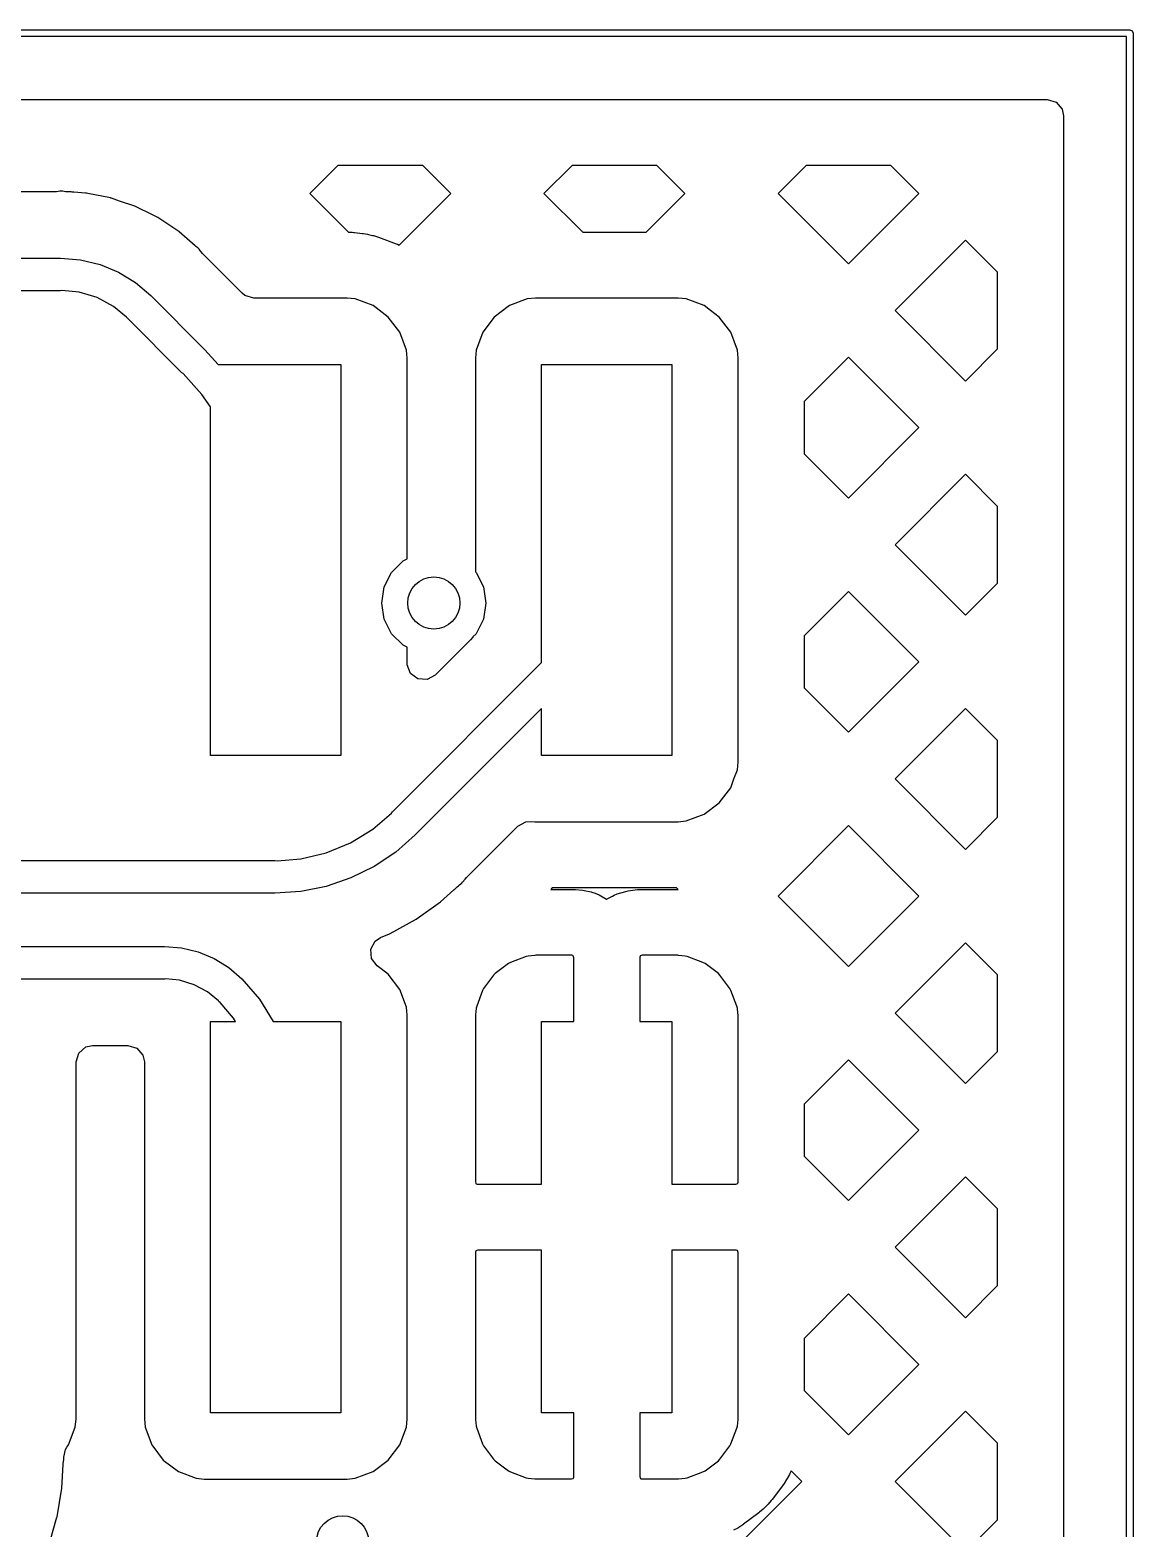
# Model space of a CAD drawing. Extents: x 54.1 to 108.3, y -71.1 to -40.8.
# Drawn here: x 99.85 to 108.31, y -52.33 to -40.84 of the extents above; entities that cross this region are included whole.
import ezdxf

# ---------------------------------------------------------------- set-up
doc = ezdxf.new("R2010")
doc.units = 0
doc.layers.add('BLACK', color=7, linetype='CONTINUOUS')

msp = doc.modelspace()

# ---------------------------------------------------------------- linework, layer by layer
at = {"layer": 'BLACK', "linetype": 'CONTINUOUS'}
for p, q in [((54.09, -40.845), (108.29, -40.845)), ((108.265, -40.895), (54.115, -40.895)), ((108.265, -71.045), (108.265, -40.895)), ((108.29, -40.845), (108.308, -40.8523)), ((108.308, -40.8523), (108.315, -40.87)), ((108.315, -40.87), (108.315, -71.07)), ((58.2509, -41.378), (107.656, -41.378)), ((107.656, -41.378), (107.724, -41.398)), ((107.724, -41.398), (107.771, -41.4517)), ((107.771, -41.4517), (107.782, -41.504)), ((107.782, -41.504), (107.782, -66.9284)), ((102.214, -41.884), (101.999, -42.0991)), ((102.865, -41.884), (102.214, -41.884)), ((103.08, -42.0991), (102.865, -41.884)), ((104.011, -41.884), (103.795, -42.0991)), ((104.661, -41.884), (104.011, -41.884)), ((104.876, -42.0991), (104.661, -41.884)), ((105.807, -41.884), (105.591, -42.0991)), ((106.457, -41.884), (105.807, -41.884)), ((106.672, -42.0991), (106.457, -41.884)), ((100.04, -42.0865), (96.2965, -42.0865)), ((100.056, -42.0856), (100.04, -42.0865)), ((100.08, -42.0826), (100.056, -42.0856)), ((100.082, -42.0823), (100.08, -42.0826)), ((100.086, -42.0818), (100.082, -42.0823)), ((100.082, -42.0823), (100.082, -42.0823)), ((100.091, -42.0819), (100.086, -42.0818)), ((100.093, -42.0819), (100.091, -42.0819)), ((100.091, -42.0819), (100.091, -42.0819)), ((100.1, -42.082), (100.093, -42.0819)), ((100.104, -42.0826), (100.1, -42.082)), ((100.123, -42.0852), (100.104, -42.0826)), ((100.104, -42.0826), (100.104, -42.0826)), ((100.14, -42.0865), (100.123, -42.0852)), ((100.166, -42.0865), (100.14, -42.0865)), ((100.174, -42.0885), (100.166, -42.0865)), ((100.18, -42.0892), (100.174, -42.0885)), ((100.188, -42.0899), (100.18, -42.0892)), ((100.277, -42.0958), (100.188, -42.0899)), ((100.281, -42.0961), (100.277, -42.0958)), ((100.277, -42.0958), (100.277, -42.0958)), ((100.285, -42.0969), (100.281, -42.0961)), ((100.296, -42.0991), (100.285, -42.0969)), ((100.285, -42.0969), (100.285, -42.0969)), ((100.468, -42.1333), (100.296, -42.0991)), ((100.472, -42.1341), (100.468, -42.1333)), ((100.468, -42.1333), (100.468, -42.1333)), ((100.476, -42.1354), (100.472, -42.1341)), ((100.539, -42.1568), (100.476, -42.1354)), ((100.476, -42.1354), (100.476, -42.1354)), ((100.657, -42.1967), (100.539, -42.1568)), ((101.999, -42.0991), (102.296, -42.3957)), ((102.684, -42.4954), (103.08, -42.0991)), ((103.08, -42.0991), (103.08, -42.0991)), ((103.795, -42.0991), (104.092, -42.3955)), ((104.579, -42.3955), (104.876, -42.0991)), ((105.591, -42.0991), (106.132, -42.6393)), ((106.132, -42.6393), (106.672, -42.0991)), ((100.66, -42.1986), (100.657, -42.1967)), ((100.796, -42.2654), (100.66, -42.1986)), ((100.66, -42.1986), (100.66, -42.1986)), ((100.832, -42.283), (100.796, -42.2654)), ((100.994, -42.3913), (100.832, -42.283)), ((100.997, -42.394), (100.994, -42.3913)), ((101.118, -42.5001), (100.997, -42.394)), ((102.296, -42.3957), (102.302, -42.3959)), ((102.302, -42.3959), (102.306, -42.3961)), ((104.092, -42.3955), (104.579, -42.3955)), ((101.123, -42.5045), (101.118, -42.5001)), ((101.138, -42.5162), (101.123, -42.5045)), ((102.306, -42.3961), (102.319, -42.3968)), ((102.319, -42.3968), (102.323, -42.397)), ((102.323, -42.397), (102.336, -42.3981)), ((102.336, -42.3981), (102.34, -42.3985)), ((102.34, -42.3985), (102.402, -42.4052)), ((102.402, -42.4052), (102.41, -42.4063)), ((102.41, -42.4063), (102.441, -42.4117)), ((102.441, -42.4117), (102.449, -42.4133)), ((102.449, -42.4133), (102.479, -42.4206)), ((102.479, -42.4206), (102.487, -42.4226)), ((102.487, -42.4226), (102.517, -42.4319)), ((102.517, -42.4319), (102.525, -42.4345)), ((102.525, -42.4345), (102.661, -42.4856)), ((102.661, -42.4856), (102.67, -42.489)), ((102.67, -42.489), (102.684, -42.4954)), ((107.03, -42.4568), (106.49, -42.9971)), ((107.276, -42.7031), (107.03, -42.4568)), ((96.2425, -42.595), (100.086, -42.595)), ((100.086, -42.595), (100.24, -42.607)), ((100.24, -42.607), (100.389, -42.6429)), ((101.141, -42.5188), (101.138, -42.5162)), ((101.138, -42.5162), (101.138, -42.5162)), ((101.144, -42.5217), (101.141, -42.5188)), ((101.146, -42.5235), (101.144, -42.5217)), ((101.144, -42.5217), (101.144, -42.5217)), ((101.151, -42.5283), (101.146, -42.5235)), ((101.153, -42.5316), (101.151, -42.5283)), ((101.164, -42.5468), (101.153, -42.5316)), ((101.153, -42.5316), (101.153, -42.5316)), ((101.176, -42.5602), (101.164, -42.5468)), ((101.342, -42.7265), (101.176, -42.5602)), ((100.389, -42.6429), (100.531, -42.7017)), ((100.531, -42.7017), (100.662, -42.7819)), ((101.48, -42.8646), (101.342, -42.7265)), ((107.276, -43.2911), (107.276, -42.7031)), ((100.086, -42.845), (96.2425, -42.845)), ((100.096, -42.8424), (100.086, -42.845)), ((100.229, -42.8555), (100.096, -42.8424)), ((100.367, -42.8972), (100.229, -42.8555)), ((100.662, -42.7819), (100.778, -42.8816)), ((100.493, -42.9649), (100.367, -42.8972)), ((100.593, -43.0467), (100.493, -42.9649)), ((100.778, -42.8816), (101.194, -43.2972)), ((101.501, -42.8815), (101.48, -42.8646)), ((101.57, -42.9015), (101.501, -42.8815)), ((102.285, -42.9015), (101.57, -42.9015)), ((102.347, -42.9083), (102.285, -42.9015)), ((102.484, -42.9594), (102.347, -42.9083)), ((102.6, -43.0467), (102.484, -42.9594)), ((103.53, -42.9594), (103.414, -43.0467)), ((103.667, -42.9083), (103.53, -42.9594)), ((103.729, -42.9015), (103.667, -42.9083)), ((104.825, -42.9015), (103.729, -42.9015)), ((104.887, -42.9083), (104.825, -42.9015)), ((105.024, -42.9594), (104.887, -42.9083)), ((105.074, -42.9971), (105.024, -42.9594)), ((100.602, -43.0584), (100.593, -43.0467)), ((101.017, -43.4739), (100.602, -43.0584)), ((102.688, -43.1633), (102.6, -43.0467)), ((103.414, -43.0467), (103.326, -43.1633)), ((105.14, -43.0467), (105.074, -42.9971)), ((105.228, -43.1633), (105.14, -43.0467)), ((106.49, -42.9971), (107.03, -43.5373)), ((102.739, -43.2997), (102.688, -43.1633)), ((103.326, -43.1633), (103.275, -43.2997)), ((105.279, -43.2997), (105.228, -43.1633)), ((101.194, -43.2972), (101.194, -43.2972)), ((101.194, -43.2972), (101.295, -43.41)), ((102.746, -43.3619), (102.739, -43.2997)), ((103.275, -43.2997), (103.269, -43.3619)), ((105.286, -43.3619), (105.279, -43.2997)), ((107.03, -43.5373), (107.276, -43.2911)), ((101.295, -43.41), (102.237, -43.41)), ((102.237, -43.41), (102.237, -46.41)), ((102.746, -44.9008), (102.746, -43.3619)), ((103.269, -43.3619), (103.269, -44.9998)), ((103.777, -45.6962), (103.777, -43.41)), ((103.777, -43.41), (104.777, -43.41)), ((104.777, -43.41), (104.777, -46.41)), ((105.286, -46.4581), (105.286, -43.3619)), ((106.132, -43.3549), (105.792, -43.6951)), ((106.672, -43.8951), (106.132, -43.3549)), ((101.026, -43.4791), (101.017, -43.4739)), ((101.171, -43.6418), (101.026, -43.4791)), ((101.237, -43.7342), (101.171, -43.6418)), ((101.237, -46.41), (101.237, -43.7342)), ((105.792, -43.6951), (105.792, -44.0951)), ((106.132, -44.4353), (106.672, -43.8951)), ((105.792, -44.0951), (106.132, -44.4353)), ((107.03, -44.2529), (106.49, -44.7931)), ((107.276, -44.4991), (107.03, -44.2529)), ((107.276, -45.0871), (107.276, -44.4991)), ((106.49, -44.7931), (107.03, -45.3334)), ((102.626, -45.0049), (102.715, -44.9164)), ((102.715, -44.9164), (102.746, -44.9008)), ((102.57, -45.1164), (102.626, -45.0049)), ((103.269, -44.9998), (103.274, -45.0049)), ((103.274, -45.0049), (103.33, -45.1164)), ((102.55, -45.24), (102.57, -45.1164)), ((103.33, -45.1164), (103.35, -45.24)), ((106.132, -45.1509), (105.792, -45.4912)), ((106.672, -45.6912), (106.132, -45.1509)), ((107.03, -45.3334), (107.276, -45.0871)), ((102.57, -45.3636), (102.55, -45.24)), ((103.35, -45.24), (103.33, -45.3636)), ((102.626, -45.4751), (102.57, -45.3636)), ((103.33, -45.3636), (103.274, -45.4751)), ((102.715, -45.5636), (102.626, -45.4751)), ((103.274, -45.4751), (103.249, -45.4997)), ((105.792, -45.4912), (105.792, -45.8912)), ((102.746, -45.5792), (102.715, -45.5636)), ((102.746, -45.7044), (102.746, -45.5792)), ((103.232, -45.5225), (102.961, -45.7935)), ((103.248, -45.5015), (103.232, -45.5225)), ((103.249, -45.4997), (103.248, -45.5015)), ((102.632, -46.8416), (103.777, -45.6962)), ((102.746, -45.7134), (102.746, -45.7044)), ((102.771, -45.7799), (102.746, -45.7134)), ((106.132, -46.2314), (106.672, -45.6912)), ((102.827, -45.8225), (102.771, -45.7799)), ((102.898, -45.8275), (102.827, -45.8225)), ((102.961, -45.7935), (102.898, -45.8275)), ((105.792, -45.8912), (106.132, -46.2314)), ((103.777, -46.0498), (102.808, -47.0184)), ((103.777, -46.41), (103.777, -46.0498)), ((107.03, -46.049), (106.49, -46.5892)), ((107.276, -46.2952), (107.03, -46.049)), ((107.276, -46.8832), (107.276, -46.2952)), ((102.237, -46.41), (101.237, -46.41)), ((104.777, -46.41), (103.777, -46.41)), ((105.253, -46.5892), (105.279, -46.5203)), ((105.279, -46.5203), (105.286, -46.4581)), ((105.228, -46.6567), (105.253, -46.5892)), ((106.49, -46.5892), (107.03, -47.1294)), ((105.14, -46.7733), (105.228, -46.6567)), ((102.482, -46.9747), (102.626, -46.8518)), ((102.626, -46.8518), (102.632, -46.8416)), ((104.887, -46.9117), (105.024, -46.8606)), ((105.024, -46.8606), (105.14, -46.7733)), ((102.311, -47.0796), (102.482, -46.9747)), ((103.201, -47.3454), (103.595, -46.9512)), ((103.595, -46.9512), (103.657, -46.9172)), ((103.657, -46.9172), (103.697, -46.9151)), ((103.697, -46.9151), (103.725, -46.9181)), ((103.725, -46.9181), (103.725, -46.9181)), ((103.725, -46.9181), (103.729, -46.9185)), ((103.729, -46.9185), (104.825, -46.9185)), ((104.825, -46.9185), (104.887, -46.9117)), ((106.132, -46.947), (105.591, -47.4872)), ((106.672, -47.4872), (106.132, -46.947)), ((107.03, -47.1294), (107.276, -46.8832)), ((102.125, -47.1564), (102.311, -47.0796)), ((102.808, -47.0184), (102.658, -47.1499)), ((98.0104, -47.215), (101.73, -47.215)), ((101.73, -47.215), (101.748, -47.2176)), ((101.748, -47.2176), (101.93, -47.2032)), ((101.93, -47.2032), (102.125, -47.1564)), ((102.658, -47.1499), (102.493, -47.2607)), ((102.493, -47.2607), (102.314, -47.3489)), ((102.125, -47.413), (101.929, -47.452)), ((102.314, -47.3489), (102.125, -47.413)), ((103, -47.5324), (103.104, -47.4393)), ((103.104, -47.4393), (103.106, -47.4377)), ((103.106, -47.4377), (103.109, -47.436)), ((103.109, -47.436), (103.111, -47.4345)), ((103.111, -47.4345), (103.125, -47.4208)), ((103.125, -47.4208), (103.13, -47.4159)), ((103.13, -47.4159), (103.138, -47.4087)), ((103.138, -47.4087), (103.147, -47.4019)), ((103.147, -47.4019), (103.158, -47.3931)), ((103.158, -47.3931), (103.162, -47.3906)), ((103.158, -47.3931), (103.158, -47.3931)), ((103.162, -47.3906), (103.171, -47.3812)), ((103.171, -47.3812), (103.19, -47.3567)), ((103.19, -47.3567), (103.201, -47.3454)), ((103.858, -47.4245), (103.847, -47.436)), ((103.847, -47.436), (104.023, -47.436)), ((104.813, -47.4245), (103.858, -47.4245)), ((104.023, -47.436), (104.036, -47.4367)), ((104.036, -47.4367), (104.09, -47.4425)), ((104.09, -47.4425), (104.104, -47.4447)), ((104.104, -47.4447), (104.156, -47.4561)), ((104.356, -47.4714), (104.424, -47.4514)), ((104.424, -47.4514), (104.442, -47.4476)), ((104.442, -47.4476), (104.513, -47.4373)), ((104.513, -47.4373), (104.531, -47.436)), ((104.531, -47.436), (104.825, -47.436)), ((104.825, -47.436), (104.813, -47.4245)), ((101.73, -47.465), (98.0104, -47.465)), ((101.929, -47.452), (101.73, -47.465)), ((101.73, -47.465), (101.73, -47.465)), ((102.814, -47.6646), (103, -47.5324)), ((104.156, -47.4561), (104.163, -47.4577)), ((104.163, -47.4577), (104.189, -47.4649)), ((104.189, -47.4649), (104.218, -47.4769)), ((104.218, -47.4769), (104.276, -47.5102)), ((104.276, -47.5102), (104.32, -47.4872)), ((104.32, -47.4872), (104.333, -47.4806)), ((104.333, -47.4806), (104.356, -47.4714)), ((105.591, -47.4872), (106.132, -48.0274)), ((106.132, -48.0274), (106.672, -47.4872)), ((102.614, -47.775), (102.814, -47.6646)), ((102.541, -47.805), (102.611, -47.7764)), ((102.611, -47.7764), (102.614, -47.775)), ((102.611, -47.7764), (102.611, -47.7764)), ((98.7453, -47.875), (100.883, -47.875)), ((100.883, -47.875), (101.015, -47.8854)), ((101.015, -47.8854), (101.143, -47.9162)), ((102.467, -47.8945), (102.501, -47.8322)), ((102.472, -47.9653), (102.467, -47.8945)), ((102.501, -47.8322), (102.541, -47.805)), ((107.03, -47.845), (106.49, -48.3852)), ((107.276, -48.0912), (107.03, -47.845)), ((101.143, -47.9162), (101.265, -47.9668)), ((101.265, -47.9668), (101.378, -48.0358)), ((102.514, -48.0222), (102.472, -47.9653)), ((102.6, -48.0867), (102.514, -48.0222)), ((103.523, -48.0052), (103.421, -48.0817)), ((103.539, -47.9967), (103.523, -48.0052)), ((103.659, -47.9515), (103.539, -47.9967)), ((103.675, -47.9479), (103.659, -47.9515)), ((103.726, -47.9424), (103.675, -47.9479)), ((103.732, -47.942), (103.726, -47.9424)), ((104.009, -47.942), (103.732, -47.942)), ((104.017, -47.9437), (104.009, -47.942)), ((104.019, -47.9449), (104.017, -47.9437)), ((104.023, -47.9601), (104.019, -47.9449)), ((104.023, -48.45), (104.023, -47.9601)), ((104.533, -47.9479), (104.531, -47.9555)), ((104.531, -47.9555), (104.531, -48.45)), ((104.534, -47.9465), (104.533, -47.9479)), ((104.549, -47.942), (104.534, -47.9465)), ((104.822, -47.942), (104.549, -47.942)), ((104.828, -47.9424), (104.822, -47.942)), ((104.879, -47.9479), (104.828, -47.9424)), ((104.895, -47.9515), (104.879, -47.9479)), ((105.015, -47.9967), (104.895, -47.9515)), ((105.031, -48.0052), (105.015, -47.9967)), ((105.133, -48.0817), (105.031, -48.0052)), ((100.883, -48.125), (98.7453, -48.125)), ((100.891, -48.1229), (100.883, -48.125)), ((100.999, -48.1336), (100.891, -48.1229)), ((101.111, -48.1674), (100.999, -48.1336)), ((101.378, -48.0358), (101.478, -48.1216)), ((101.478, -48.1216), (101.612, -48.2779)), ((102.688, -48.2033), (102.6, -48.0867)), ((103.409, -48.0943), (103.332, -48.1963)), ((103.421, -48.0817), (103.409, -48.0943)), ((105.145, -48.0943), (105.133, -48.0817)), ((105.222, -48.1963), (105.145, -48.0943)), ((107.276, -48.6792), (107.276, -48.0912)), ((101.213, -48.2224), (101.111, -48.1674)), ((101.298, -48.2914), (101.213, -48.2224)), ((102.739, -48.3397), (102.688, -48.2033)), ((103.324, -48.2119), (103.279, -48.3324)), ((103.332, -48.1963), (103.324, -48.2119)), ((105.23, -48.2119), (105.222, -48.1963)), ((105.275, -48.3324), (105.23, -48.2119)), ((101.301, -48.2969), (101.298, -48.2914)), ((101.302, -48.2984), (101.301, -48.2969)), ((101.31, -48.3033), (101.302, -48.2984)), ((101.412, -48.4229), (101.31, -48.3033)), ((101.612, -48.2779), (101.717, -48.45)), ((102.746, -48.4019), (102.739, -48.3397)), ((103.275, -48.3476), (103.269, -48.3985)), ((103.279, -48.3324), (103.275, -48.3476)), ((105.279, -48.3476), (105.275, -48.3324)), ((105.283, -48.3852), (105.279, -48.3476)), ((101.237, -51.45), (101.237, -48.45)), ((101.237, -48.45), (101.429, -48.45)), ((101.429, -48.45), (101.412, -48.4229)), ((101.717, -48.45), (102.237, -48.45)), ((102.237, -48.45), (102.237, -51.45)), ((102.746, -51.4981), (102.746, -48.4019)), ((103.269, -48.3985), (103.269, -48.4053)), ((103.269, -48.4053), (103.269, -49.6779)), ((103.777, -49.696), (103.777, -48.45)), ((103.777, -48.45), (104.023, -48.45)), ((104.531, -48.45), (104.777, -48.45)), ((104.777, -48.45), (104.777, -49.696)), ((105.285, -48.3985), (105.283, -48.3852)), ((105.285, -48.4053), (105.285, -48.3985)), ((105.285, -49.6825), (105.285, -48.4053)), ((106.49, -48.3852), (107.03, -48.9255)), ((100.206, -48.7595), (100.226, -48.6914)), ((100.226, -48.6914), (100.279, -48.6449)), ((100.279, -48.6449), (100.332, -48.6335)), ((100.332, -48.6335), (100.603, -48.6335)), ((100.603, -48.6335), (100.671, -48.6535)), ((100.671, -48.6535), (100.717, -48.7072)), ((100.717, -48.7072), (100.729, -48.7595)), ((107.03, -48.9255), (107.276, -48.6792)), ((100.206, -51.4981), (100.206, -48.7595)), ((100.729, -48.7595), (100.729, -51.4981)), ((106.132, -48.743), (105.791, -49.0838)), ((106.672, -49.2833), (106.132, -48.743)), ((105.791, -49.0838), (105.791, -49.4828)), ((106.132, -49.8235), (106.672, -49.2833)), ((105.791, -49.4828), (106.132, -49.8235)), ((103.269, -49.6779), (103.273, -49.6931)), ((103.273, -49.6931), (103.275, -49.6943)), ((103.275, -49.6943), (103.283, -49.696)), ((103.283, -49.696), (103.777, -49.696)), ((104.777, -49.696), (105.267, -49.696)), ((105.267, -49.696), (105.282, -49.6915)), ((105.282, -49.6915), (105.283, -49.6901)), ((105.283, -49.6901), (105.285, -49.6825)), ((107.03, -49.6411), (106.49, -50.1813)), ((107.276, -49.8873), (107.03, -49.6411)), ((107.276, -50.4753), (107.276, -49.8873)), ((103.272, -50.2085), (103.271, -50.2099)), ((103.287, -50.204), (103.272, -50.2085)), ((103.777, -50.204), (103.287, -50.204)), ((103.777, -51.45), (103.777, -50.204)), ((105.271, -50.204), (104.777, -50.204)), ((104.777, -50.204), (104.777, -51.45)), ((105.279, -50.2057), (105.271, -50.204)), ((105.281, -50.2069), (105.279, -50.2057)), ((105.285, -50.2221), (105.281, -50.2069)), ((106.49, -50.1813), (107.03, -50.7215)), ((103.271, -50.2099), (103.269, -50.2175)), ((103.269, -50.2175), (103.269, -51.4947)), ((105.285, -51.4947), (105.285, -50.2221)), ((106.132, -50.5391), (105.791, -50.8798)), ((106.672, -51.0793), (106.132, -50.5391)), ((107.03, -50.7215), (107.276, -50.4753)), ((105.791, -50.8798), (105.791, -51.2788)), ((106.132, -51.6195), (106.672, -51.0793)), ((105.791, -51.2788), (106.132, -51.6195)), ((102.237, -51.45), (101.237, -51.45)), ((104.023, -51.45), (103.777, -51.45)), ((104.023, -51.9445), (104.023, -51.45)), ((104.777, -51.45), (104.531, -51.45)), ((104.531, -51.45), (104.531, -51.9399)), ((107.03, -51.4371), (106.49, -51.9773)), ((107.276, -51.6834), (107.03, -51.4371)), ((100.148, -51.6967), (100.199, -51.5603)), ((100.199, -51.5603), (100.206, -51.4981)), ((100.729, -51.4981), (100.735, -51.5603)), ((100.735, -51.5603), (100.786, -51.6967)), ((102.688, -51.6967), (102.739, -51.5603)), ((102.739, -51.5603), (102.746, -51.4981)), ((103.269, -51.4947), (103.269, -51.5015)), ((103.269, -51.5015), (103.275, -51.5524)), ((103.275, -51.5524), (103.279, -51.5676)), ((103.279, -51.5676), (103.324, -51.6881)), ((105.23, -51.6881), (105.275, -51.5676)), ((105.275, -51.5676), (105.279, -51.5523)), ((105.279, -51.5523), (105.285, -51.5015)), ((105.285, -51.5015), (105.285, -51.4947)), ((100.142, -51.7039), (100.148, -51.6967)), ((100.786, -51.6967), (100.874, -51.8133)), ((102.6, -51.8133), (102.688, -51.6967)), ((103.324, -51.6881), (103.332, -51.7036)), ((105.222, -51.7036), (105.23, -51.6881)), ((107.276, -52.2713), (107.276, -51.6834)), ((100.107, -51.8398), (100.11, -51.8113)), ((100.11, -51.7981), (100.11, -51.7915)), ((100.11, -51.7915), (100.112, -51.7915)), ((100.111, -51.8047), (100.11, -51.7981)), ((100.11, -51.8113), (100.111, -51.8047)), ((100.112, -51.7915), (100.123, -51.7328)), ((100.123, -51.7328), (100.135, -51.7138)), ((100.135, -51.7138), (100.142, -51.7039)), ((100.142, -51.7039), (100.142, -51.7039)), ((100.874, -51.8133), (100.99, -51.9006)), ((102.484, -51.9006), (102.6, -51.8133)), ((103.332, -51.7036), (103.409, -51.8057)), ((103.409, -51.8057), (103.421, -51.8183)), ((105.133, -51.8183), (105.145, -51.8057)), ((105.145, -51.8057), (105.222, -51.7036)), ((100.096, -52.0279), (100.106, -51.8459)), ((100.106, -51.8459), (100.107, -51.8398)), ((100.99, -51.9006), (101.127, -51.9517)), ((102.347, -51.9517), (102.484, -51.9006)), ((103.421, -51.8183), (103.523, -51.8948)), ((103.523, -51.8948), (103.539, -51.9033)), ((103.539, -51.9033), (103.659, -51.9485)), ((104.895, -51.9485), (105.015, -51.9033)), ((105.015, -51.9033), (105.031, -51.8948)), ((105.031, -51.8948), (105.133, -51.8183)), ((105.678, -51.9232), (105.661, -51.9545)), ((105.682, -51.9152), (105.678, -51.9232)), ((105.692, -51.8951), (105.682, -51.9152)), ((105.774, -51.9773), (105.692, -51.8951)), ((100.059, -52.2484), (100.096, -52.0279)), ((101.127, -51.9517), (101.189, -51.9585)), ((101.189, -51.9585), (102.285, -51.9585)), ((102.285, -51.9585), (102.347, -51.9517)), ((103.659, -51.9485), (103.675, -51.9521)), ((103.675, -51.9521), (103.726, -51.9576)), ((103.726, -51.9576), (103.732, -51.958)), ((103.732, -51.958), (104.005, -51.958)), ((104.005, -51.958), (104.02, -51.9535)), ((104.02, -51.9535), (104.021, -51.9521)), ((104.021, -51.9521), (104.023, -51.9445)), ((104.531, -51.9399), (104.535, -51.9551)), ((104.535, -51.9551), (104.537, -51.9563)), ((104.537, -51.9563), (104.545, -51.958)), ((104.545, -51.958), (104.822, -51.958)), ((104.822, -51.958), (104.828, -51.9576)), ((104.828, -51.9576), (104.879, -51.9521)), ((104.879, -51.9521), (104.895, -51.9485)), ((105.234, -52.5176), (105.774, -51.9773)), ((105.632, -51.9999), (105.545, -52.1164)), ((105.637, -51.9926), (105.632, -51.9999)), ((105.657, -51.9622), (105.637, -51.9926)), ((105.661, -51.9545), (105.657, -51.9622)), ((106.49, -51.9773), (107.03, -52.5176)), ((105.509, -52.1572), (105.484, -52.1824)), ((105.516, -52.1506), (105.509, -52.1572)), ((105.539, -52.1233), (105.516, -52.1506)), ((105.545, -52.1164), (105.539, -52.1233)), ((100.005, -52.4332), (100.058, -52.2518)), ((100.058, -52.2518), (100.059, -52.2484)), ((100.058, -52.2518), (100.058, -52.2518)), ((105.443, -52.2178), (105.327, -52.3051)), ((105.45, -52.2122), (105.443, -52.2178)), ((105.478, -52.1885), (105.45, -52.2122)), ((105.484, -52.1824), (105.478, -52.1885)), ((107.03, -52.5176), (107.276, -52.2713)), ((105.282, -52.3343), (105.25, -52.3515)), ((105.289, -52.3297), (105.282, -52.3343)), ((105.32, -52.3102), (105.289, -52.3297)), ((105.327, -52.3051), (105.32, -52.3102))]:
    msp.add_line(p, q, dxfattribs=at)
at = {"layer": 'BLACK'}
for centre in [(102.95, -45.24), (102.25, -52.44)]:
    msp.add_circle(centre, 0.2, dxfattribs=at)

doc.saveas('drawing.dxf')
